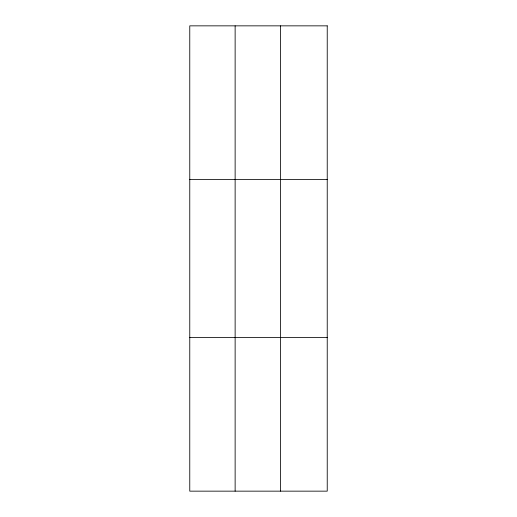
<?xml version="1.0" encoding="UTF-8"?>
<svg xmlns="http://www.w3.org/2000/svg" width="517" height="517" viewBox="0 0 517 517"><rect width="100%" height="100%" fill="white"/><g stroke="black" fill="none" stroke-linecap="round" stroke-linejoin="round"><path stroke-width="0.78" d="M235.132 491.15L235.132 25.85M280.498 491.15L280.498 25.85M189.765 179.399L327.235 179.399M189.765 337.601L327.235 337.601M327.235 25.85L327.235 491.15L189.765 491.15L189.765 25.85L327.235 25.85"/></g></svg>
